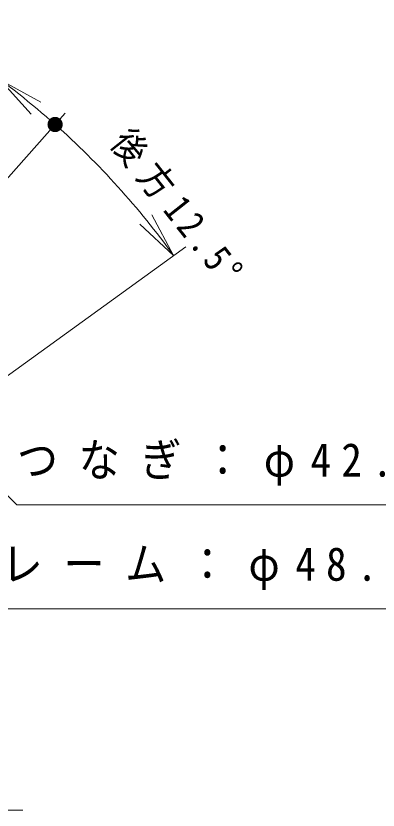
# Model space of a CAD drawing. Units: millimetres on the paper, scale 1:20. Extents: x -365 to 0, y 0 to 257.
# Drawn here: x -92.2 to -68.4, y 116.7 to 168.8 of the extents above; entities that cross this region are included whole.
import ezdxf

# ---------------------------------------------------------------- set-up
doc = ezdxf.new("R2010")
doc.units = ezdxf.units.MM
doc.layers.add('LY_1', color=7, linetype='Continuous', lineweight=25)
doc.styles.add('ＭＳ ゴシック', font='')
doc.styles.get('ＭＳ ゴシック').set_extended_font_data('MS Gothic')

# ---------------------------------------------------------------- blocks, each defined once
blk = doc.blocks.new('filled_dot')
at = {"color": 0, "linetype": 'Continuous', "lineweight": -2, "const_width": 1.25}
blk.add_lwpolyline([(-0.625, 0, 1), (0.625, 0, 1)], format="xyb", close=True, dxfattribs=at)
blk = doc.blocks.new('open_arrow')
at = {"color": 0, "linetype": 'Continuous', "lineweight": -2}
blk.add_lwpolyline([(7.5, 1.25), (0, 0), (7.5, -1.25)], dxfattribs=at)

msp = doc.modelspace()

# ---------------------------------------------------------------- linework, layer by layer
at = {"layer": 'LY_1', "lineweight": 13}
for p, q in [((-98.927, 151.148), (-88.936, 162.383)), ((-98.927, 151.148), (-88.936, 162.383)), ((-93.202, 144.813), (-81.016, 153.62))]:
    msp.add_line(p, q, dxfattribs=at)
for points in [[(-103.016, 147.604), (-92.106, 136.694), (-53.106, 136.694)], [(-109.183, 141.888), (-97.16, 129.865), (-55.16, 129.865)], [(-123.088, 120.824), (-115.973, 116.669), (-91.721, 116.669)]]:
    msp.add_lwpolyline(points, dxfattribs=at)
for start, end in [(48.3561, 61.771), (35.8561, 48.3561)]:
    msp.add_arc((-124.984, 121.845), 53.248, start, end, dxfattribs=at)

# ---------------------------------------------------------------- block references
for name, p, xscale, yscale, rotation in [('open_arrow', (-93.203, 164.568), 0.399, 0.399, 321.7), ('filled_dot', (-89.601, 161.636), 0.4, 0.4, 316.7), ('filled_dot', (-89.601, 161.636), 0.399, 0.399, 140), ('open_arrow', (-81.827, 153.034), 0.4, 0.4, 127.5)]:
    msp.add_blockref(name, p, dxfattribs=dict(at, xscale=xscale, yscale=yscale, rotation=rotation))

# ---------------------------------------------------------------- texts
at = {"layer": 'LY_1', "insert": (-82.428, 155.488), "char_height": 1.833, "attachment_point": 8, "rotation": 308.329, "style": 'ＭＳ ゴシック'}
msp.add_mtext('\\T1.32;\\W0.85;後方12.5°', dxfattribs=at)
at = {"layer": 'LY_1', "char_height": 2.199, "attachment_point": 4, "style": 'ＭＳ ゴシック'}
for s, insert in [('\\T1.5;\\W0.9;つなぎ：φ42.7×3.5', (-92.106, 139.344)), ('\\T1.5;\\W0.9;フレーム：φ48.6×3.5', (-97.16, 132.515))]:
    msp.add_mtext(s, dxfattribs=dict(at, insert=insert))

doc.saveas('drawing.dxf')
